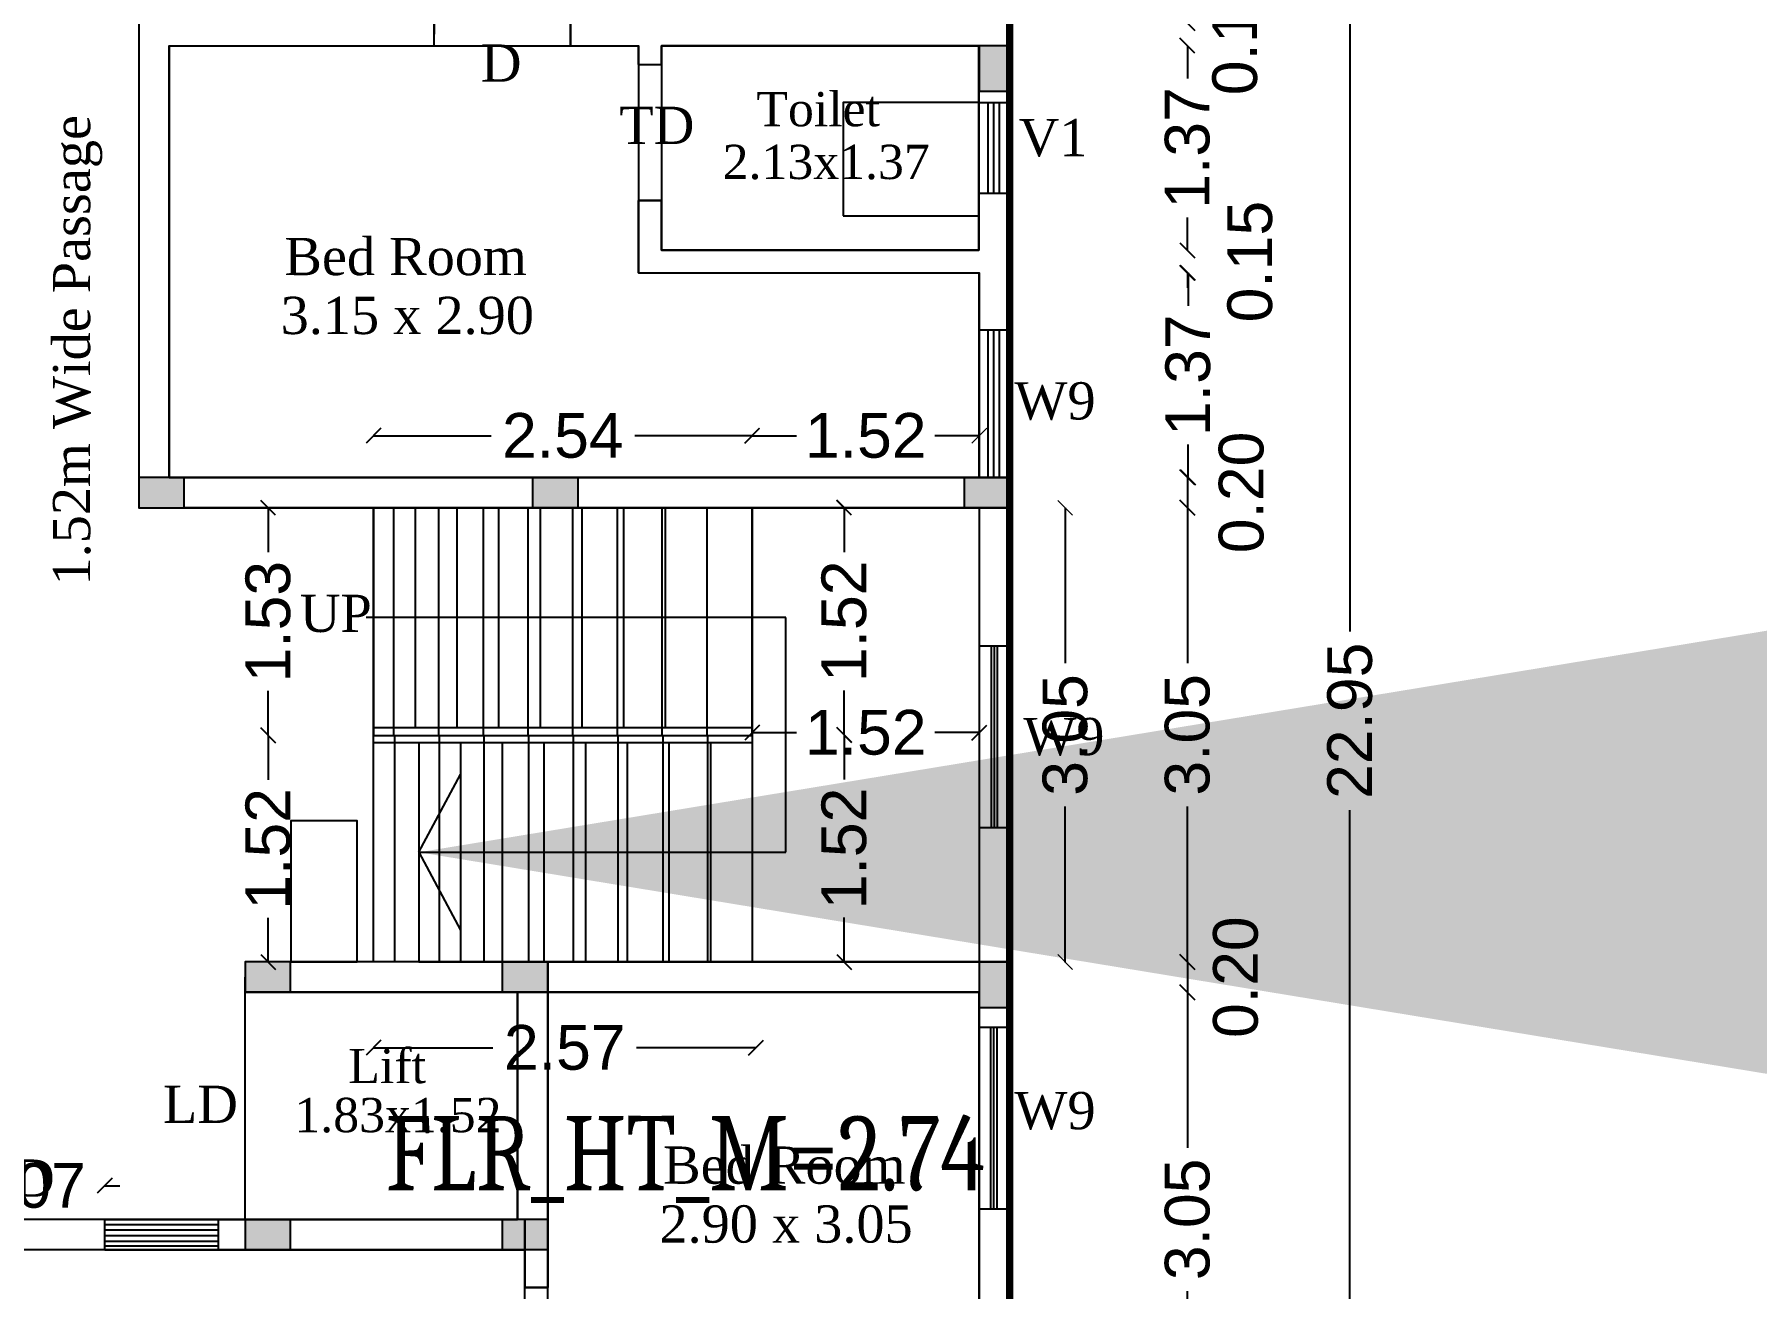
# Model space of a CAD drawing. Header units: metres. Extents: x -5144 to -5005, y 5368 to 5469.
# Drawn here: x -5088.65 to -5077.09, y 5404.16 to 5412.57 of the extents above; entities that cross this region are included whole.
import ezdxf

# ---------------------------------------------------------------- set-up
doc = ezdxf.new("R2010")
doc.units = ezdxf.units.M
doc.header["$MEASUREMENT"] = 0
doc.linetypes.add('DASHED2', pattern=[0.375, 0.25, -0.125])
doc.linetypes.add('PHANTOM2', pattern=[1.25, 0.625, -0.125, 0.125, -0.125, 0.125, -0.125])
for name, color, linetype in [('BLK_1_FLR_0_DRINKING_WATER', 7, 'Continuous'), ('BLK_1_FLR_1_BLT_UP_AREA', 3, 'Continuous'), ('BLK_1_FLR_1_CARPET_AREA', 3, 'Continuous'), ('BLK_1_FLR_1_EXIT_WIDTH_DOOR', 2, 'Continuous'), ('BLK_1_FLR_1_LIFT_1', 30, 'Continuous'), ('BLK_1_FLR_1_STAIR_1', 1, 'Continuous'), ('BLK_1_FLR_1_STAIR_1_FLIGHT_1', 7, 'Continuous'), ('BLK_1_FLR_1_STAIR_1_FLIGHT_2', 7, 'Continuous'), ('BLK_1_FLR_1_UNITFA_2', 234, 'Continuous'), ('BLK_1_FLR_1_UNITFA_3', 234, 'Continuous'), ('BLK_1_FLR_1_WC_BATH', 3, 'Continuous'), ('TOILET_VENTILATION', 3, 'Continuous')]:
    doc.layers.add(name, color=color, linetype=linetype)
doc.layers.add('BLK_1_FLR_1_REGULAR_ROOM', color=1, linetype='Continuous', plot=False)
doc.layers.add('BLK_1_FLR_1_STAIR_1_LANDING_1', color=7, linetype='Continuous', lineweight=0)
doc.styles.add('simplex-0.8', font='Cambria.ttf', dxfattribs={"width": 0.8})
doc.styles.get("Standard").update_dxf_attribs({"font": 'arial.ttf'})
doc.styles.add('style5', font='times.ttf')
doc.dimstyles.new('LIV_DIM  DET 01', dxfattribs={"dimscale": 24, "dimtxt": 0.166667, "dimasz": 0.0625, "dimexe": 0.03125, "dimexo": 0.03125, "dimgap": 0.03125, "dimtad": 1, "dimdec": 1, "dimdsep": 46, "dimlunit": 4, "dimtxsty": 'simplex-0.8', "dimblk": 'ARCHTICK', "dimcen": 0.5, "dimdle": 0.0625, "dimclrd": 256, "dimclre": 256, "dimclrt": 41, "dimazin": 0, "dimtfac": 1, "dimtdec": 1, "dimtix": 1, "dimtmove": 2, "dimatfit": 3, "dimfxl": 0, "dimfrac": 1, "dimlwd": -1, "dimlwe": -1, "dimarcsym": 0})
doc.dimstyles.get("Standard").update_dxf_attribs({"dimtxt": 0.3, "dimasz": 0.1, "dimexe": 0.18, "dimexo": 0.0625, "dimgap": 0.09, "dimtad": 0, "dimzin": 0, "dimdsep": 46, "dimtxsty": 'Standard', "dimblk": 'OBLIQUE', "dimcen": 0.09, "dimse1": 1, "dimse2": 1, "dimclrt": 256, "dimadec": 0, "dimazin": 0, "dimtfac": 1, "dimtix": 1, "dimtofl": 0, "dimtmove": 1, "dimatfit": 3, "dimfxl": 0, "dimtolj": 1, "dimtzin": 0, "dimarcsym": 0})

# ---------------------------------------------------------------- blocks, each defined once
blk = doc.blocks.new('_OBLIQUE')
at = {"color": 0, "linetype": 'ByBlock'}
blk.add_line((-0.5, -0.5), (0.5, 0.5), dxfattribs=at)
blk = doc.blocks.new('*D13')
at = {"layer": 'BLK_1_FLR_1_STAIR_1_FLIGHT_1', "color": 0, "lineweight": -2}
for p, q in [((-5086.371, 5409.878), (-5085.582, 5409.878)), ((-5083.831, 5409.878), (-5084.619, 5409.878))]:
    blk.add_line(p, q, dxfattribs=at)
at = {"layer": 'Defpoints', "color": 0}
for p in [(-5083.831, 5409.878), (-5086.371, 5408.984), (-5083.831, 5408.984)]:
    blk.add_point(p, dxfattribs=at)
at = {"layer": 'BLK_1_FLR_1_STAIR_1_FLIGHT_1', "color": 0, "lineweight": -2, "xscale": 0.1, "yscale": 0.1, "zscale": 0.1, "rotation": 180}
blk.add_blockref('_OBLIQUE', (-5086.371, 5409.878), dxfattribs=at)
at = {"layer": 'BLK_1_FLR_1_STAIR_1_FLIGHT_1', "color": 0, "lineweight": -2, "xscale": 0.1, "yscale": 0.1, "zscale": 0.1}
blk.add_blockref('_OBLIQUE', (-5083.831, 5409.878), dxfattribs=at)
at = {"layer": 'BLK_1_FLR_1_STAIR_1_FLIGHT_1', "color": 1, "insert": (-5085.101, 5409.878), "char_height": 0.3, "attachment_point": 5}
blk.add_mtext('\\A1;2.54', dxfattribs=at)
blk = doc.blocks.new('*D14')
at = {"layer": 'BLK_1_FLR_1_STAIR_1_FLIGHT_2', "color": 0, "lineweight": -2}
for p, q in [((-5086.371, 5405.772), (-5085.57, 5405.772)), ((-5083.805, 5405.772), (-5084.606, 5405.772))]:
    blk.add_line(p, q, dxfattribs=at)
at = {"layer": 'Defpoints', "color": 0}
for p in [(-5086.371, 5406.346), (-5083.805, 5406.346), (-5083.805, 5405.772)]:
    blk.add_point(p, dxfattribs=at)
at = {"layer": 'BLK_1_FLR_1_STAIR_1_FLIGHT_2', "color": 0, "lineweight": -2, "xscale": 0.1, "yscale": 0.1, "zscale": 0.1, "rotation": 180}
blk.add_blockref('_OBLIQUE', (-5086.371, 5405.772), dxfattribs=at)
at = {"layer": 'BLK_1_FLR_1_STAIR_1_FLIGHT_2', "color": 0, "lineweight": -2, "xscale": 0.1, "yscale": 0.1, "zscale": 0.1}
blk.add_blockref('_OBLIQUE', (-5083.805, 5405.772), dxfattribs=at)
at = {"layer": 'BLK_1_FLR_1_STAIR_1_FLIGHT_2', "color": 1, "insert": (-5085.088, 5405.772), "char_height": 0.3, "attachment_point": 5}
blk.add_mtext('\\A1;2.57', dxfattribs=at)
blk = doc.blocks.new('*D17')
at = {"layer": 'BLK_1_FLR_1_STAIR_1_FLIGHT_1', "color": 0, "lineweight": -2}
for p, q in [((-5087.078, 5409.394), (-5087.078, 5409.096)), ((-5087.078, 5407.867), (-5087.078, 5408.165))]:
    blk.add_line(p, q, dxfattribs=at)
at = {"layer": 'Defpoints', "color": 0}
for p in [(-5087.078, 5409.394), (-5084.974, 5409.394), (-5084.948, 5407.867)]:
    blk.add_point(p, dxfattribs=at)
at = {"layer": 'BLK_1_FLR_1_STAIR_1_FLIGHT_1', "color": 0, "lineweight": -2, "xscale": 0.1, "yscale": 0.1, "zscale": 0.1}
for p, rotation in [((-5087.078, 5409.394), 90), ((-5087.078, 5407.867), 270)]:
    blk.add_blockref('_OBLIQUE', p, dxfattribs=dict(at, rotation=rotation))
at = {"layer": 'BLK_1_FLR_1_STAIR_1_FLIGHT_1', "color": 2, "insert": (-5087.078, 5408.63), "char_height": 0.3, "attachment_point": 5, "rotation": 90}
blk.add_mtext('\\A1;1.53', dxfattribs=at)
blk = doc.blocks.new('*D18')
at = {"layer": 'BLK_1_FLR_1_STAIR_1_FLIGHT_2', "color": 0, "lineweight": -2}
for p, q in [((-5087.078, 5407.867), (-5087.078, 5407.57)), ((-5087.078, 5406.346), (-5087.078, 5406.642))]:
    blk.add_line(p, q, dxfattribs=at)
at = {"layer": 'Defpoints', "color": 0}
for p in [(-5084.948, 5407.867), (-5087.078, 5406.346), (-5084.948, 5406.346)]:
    blk.add_point(p, dxfattribs=at)
at = {"layer": 'BLK_1_FLR_1_STAIR_1_FLIGHT_2', "color": 0, "lineweight": -2, "xscale": 0.1, "yscale": 0.1, "zscale": 0.1}
for p, rotation in [((-5087.078, 5407.867), 90), ((-5087.078, 5406.346), 270)]:
    blk.add_blockref('_OBLIQUE', p, dxfattribs=dict(at, rotation=rotation))
at = {"layer": 'BLK_1_FLR_1_STAIR_1_FLIGHT_2', "color": 2, "insert": (-5087.078, 5407.106), "char_height": 0.3, "attachment_point": 5, "rotation": 90}
blk.add_mtext('\\A1;1.52', dxfattribs=at)
blk = doc.blocks.new('*D20')
at = {"layer": 'BLK_1_FLR_1_STAIR_1_LANDING_1', "color": 0, "lineweight": -2}
for p, q in [((-5081.731, 5409.394), (-5081.731, 5408.351)), ((-5081.731, 5406.346), (-5081.731, 5407.389))]:
    blk.add_line(p, q, dxfattribs=at)
at = {"layer": 'Defpoints', "color": 0}
for p in [(-5083.189, 5409.394), (-5083.19, 5406.346), (-5081.731, 5406.346)]:
    blk.add_point(p, dxfattribs=at)
at = {"layer": 'BLK_1_FLR_1_STAIR_1_LANDING_1', "color": 0, "lineweight": -2, "xscale": 0.1, "yscale": 0.1, "zscale": 0.1}
for p, rotation in [((-5081.731, 5409.394), 90), ((-5081.731, 5406.346), 270)]:
    blk.add_blockref('_OBLIQUE', p, dxfattribs=dict(at, rotation=rotation))
at = {"layer": 'BLK_1_FLR_1_STAIR_1_LANDING_1', "color": 1, "insert": (-5081.731, 5407.87), "char_height": 0.3, "attachment_point": 5, "rotation": 90}
blk.add_mtext('\\A1;3.05', dxfattribs=at)
blk = doc.blocks.new('*D22')
at = {"layer": 'BLK_1_FLR_1_STAIR_1_LANDING_1', "color": 0, "lineweight": -2}
for p, q in [((-5083.831, 5409.878), (-5083.533, 5409.878)), ((-5082.307, 5409.878), (-5082.605, 5409.878))]:
    blk.add_line(p, q, dxfattribs=at)
at = {"layer": 'Defpoints', "color": 0}
for p in [(-5082.307, 5409.878), (-5083.831, 5408.779), (-5082.307, 5408.779)]:
    blk.add_point(p, dxfattribs=at)
at = {"layer": 'BLK_1_FLR_1_STAIR_1_LANDING_1', "color": 0, "lineweight": -2, "xscale": 0.1, "yscale": 0.1, "zscale": 0.1, "rotation": 180}
blk.add_blockref('_OBLIQUE', (-5083.831, 5409.878), dxfattribs=at)
at = {"layer": 'BLK_1_FLR_1_STAIR_1_LANDING_1', "color": 0, "lineweight": -2, "xscale": 0.1, "yscale": 0.1, "zscale": 0.1}
blk.add_blockref('_OBLIQUE', (-5082.307, 5409.878), dxfattribs=at)
at = {"layer": 'BLK_1_FLR_1_STAIR_1_LANDING_1', "color": 2, "insert": (-5083.069, 5409.878), "char_height": 0.3, "attachment_point": 5}
blk.add_mtext('\\A1;1.52', dxfattribs=at)
blk = doc.blocks.new('*D66')
at = {"color": 0, "lineweight": -2}
for p, q in [((-5083.214, 5409.395), (-5083.214, 5409.097)), ((-5083.214, 5407.871), (-5083.214, 5408.169))]:
    blk.add_line(p, q, dxfattribs=at)
at = {"layer": 'Defpoints', "color": 0}
for p in [(-5083.831, 5409.395), (-5083.831, 5407.871), (-5083.214, 5407.871)]:
    blk.add_point(p, dxfattribs=at)
at = {"color": 0, "lineweight": -2, "xscale": 0.1, "yscale": 0.1, "zscale": 0.1}
for p, rotation in [((-5083.214, 5409.395), 90), ((-5083.214, 5407.871), 270)]:
    blk.add_blockref('_OBLIQUE', p, dxfattribs=dict(at, rotation=rotation))
at = {"insert": (-5083.214, 5408.633), "char_height": 0.3, "attachment_point": 5, "rotation": 90}
blk.add_mtext('\\A1;1.52', dxfattribs=at)
blk = doc.blocks.new('*D67')
at = {"color": 0, "lineweight": -2}
for p, q in [((-5083.214, 5407.871), (-5083.214, 5407.573)), ((-5083.214, 5406.347), (-5083.214, 5406.645))]:
    blk.add_line(p, q, dxfattribs=at)
at = {"layer": 'Defpoints', "color": 0}
for p in [(-5083.831, 5407.871), (-5083.831, 5406.347), (-5083.214, 5406.347)]:
    blk.add_point(p, dxfattribs=at)
at = {"color": 0, "lineweight": -2, "xscale": 0.1, "yscale": 0.1, "zscale": 0.1}
for p, rotation in [((-5083.214, 5407.871), 90), ((-5083.214, 5406.347), 270)]:
    blk.add_blockref('_OBLIQUE', p, dxfattribs=dict(at, rotation=rotation))
at = {"insert": (-5083.214, 5407.109), "char_height": 0.3, "attachment_point": 5, "rotation": 90}
blk.add_mtext('\\A1;1.52', dxfattribs=at)
blk = doc.blocks.new('*D133')
at = {"color": 0, "lineweight": -2}
for p, q in [((-5083.831, 5407.886), (-5083.533, 5407.886)), ((-5082.307, 5407.886), (-5082.605, 5407.886))]:
    blk.add_line(p, q, dxfattribs=at)
at = {"layer": 'Defpoints', "color": 0}
for p in [(-5082.307, 5408.11), (-5082.307, 5407.886), (-5083.831, 5407.646)]:
    blk.add_point(p, dxfattribs=at)
at = {"color": 0, "lineweight": -2, "xscale": 0.1, "yscale": 0.1, "zscale": 0.1, "rotation": 180}
blk.add_blockref('_OBLIQUE', (-5083.831, 5407.886), dxfattribs=at)
at = {"color": 0, "lineweight": -2, "xscale": 0.1, "yscale": 0.1, "zscale": 0.1}
blk.add_blockref('_OBLIQUE', (-5082.307, 5407.886), dxfattribs=at)
at = {"insert": (-5083.069, 5407.886), "char_height": 0.3, "attachment_point": 5}
blk.add_mtext('\\A1;1.52', dxfattribs=at)
blk = doc.blocks.new('*D123')
at = {"color": 0, "lineweight": -2}
for p, q in [((-5080.911, 5412.646), (-5080.911, 5412.746)), ((-5080.911, 5412.494), (-5080.911, 5412.394))]:
    blk.add_line(p, q, dxfattribs=at)
at = {"layer": 'Defpoints', "color": 0}
for p in [(-5082.307, 5412.646), (-5082.483, 5412.494), (-5080.911, 5412.494)]:
    blk.add_point(p, dxfattribs=at)
at = {"color": 0, "lineweight": -2, "xscale": 0.1, "yscale": 0.1, "zscale": 0.1}
for p, rotation in [((-5080.911, 5412.646), 270), ((-5080.911, 5412.494), 90)]:
    blk.add_blockref('_OBLIQUE', p, dxfattribs=dict(at, rotation=rotation))
at = {"insert": (-5080.592, 5412.57), "char_height": 0.3, "attachment_point": 5, "rotation": 90}
blk.add_mtext('\\A1;0.15', dxfattribs=at)
blk = doc.blocks.new('*D124')
at = {"color": 0, "lineweight": -2}
for p, q in [((-5080.911, 5412.494), (-5080.911, 5412.274)), ((-5080.911, 5411.122), (-5080.911, 5411.342))]:
    blk.add_line(p, q, dxfattribs=at)
at = {"layer": 'Defpoints', "color": 0}
for p in [(-5082.483, 5412.494), (-5082.369, 5411.122), (-5080.911, 5411.122)]:
    blk.add_point(p, dxfattribs=at)
at = {"color": 0, "lineweight": -2, "xscale": 0.1, "yscale": 0.1, "zscale": 0.1}
for p, rotation in [((-5080.911, 5412.494), 90), ((-5080.911, 5411.122), 270)]:
    blk.add_blockref('_OBLIQUE', p, dxfattribs=dict(at, rotation=rotation))
at = {"insert": (-5080.911, 5411.808), "char_height": 0.3, "attachment_point": 5, "rotation": 90}
blk.add_mtext('\\A1;1.37', dxfattribs=at)
blk = doc.blocks.new('*D125')
at = {"color": 0, "lineweight": -2}
for p, q in [((-5080.911, 5411.122), (-5080.911, 5411.222)), ((-5080.911, 5410.97), (-5080.911, 5410.87))]:
    blk.add_line(p, q, dxfattribs=at)
at = {"layer": 'Defpoints', "color": 0}
for p in [(-5082.369, 5411.122), (-5082.381, 5410.97), (-5080.911, 5410.97)]:
    blk.add_point(p, dxfattribs=at)
at = {"color": 0, "lineweight": -2, "xscale": 0.1, "yscale": 0.1, "zscale": 0.1}
for p, rotation in [((-5080.911, 5411.122), 270), ((-5080.911, 5410.97), 90)]:
    blk.add_blockref('_OBLIQUE', p, dxfattribs=dict(at, rotation=rotation))
at = {"insert": (-5080.491, 5411.046), "char_height": 0.3, "attachment_point": 5, "rotation": 90}
blk.add_mtext('\\A1;0.15', dxfattribs=at)
blk = doc.blocks.new('*D126')
at = {"color": 0, "lineweight": -2}
for p, q in [((-5080.907, 5410.97), (-5080.907, 5410.75)), ((-5080.907, 5409.598), (-5080.907, 5409.818))]:
    blk.add_line(p, q, dxfattribs=at)
at = {"layer": 'Defpoints', "color": 0}
for p in [(-5082.381, 5410.97), (-5082.519, 5409.598), (-5080.907, 5409.598)]:
    blk.add_point(p, dxfattribs=at)
at = {"color": 0, "lineweight": -2, "xscale": 0.1, "yscale": 0.1, "zscale": 0.1}
for p, rotation in [((-5080.907, 5410.97), 90), ((-5080.907, 5409.598), 270)]:
    blk.add_blockref('_OBLIQUE', p, dxfattribs=dict(at, rotation=rotation))
at = {"insert": (-5080.907, 5410.284), "char_height": 0.3, "attachment_point": 5, "rotation": 90}
blk.add_mtext('\\A1;1.37', dxfattribs=at)
blk = doc.blocks.new('*D127')
at = {"color": 0, "lineweight": -2}
blk.add_line((-5080.911, 5409.598), (-5080.911, 5409.395), dxfattribs=at)
at = {"layer": 'Defpoints', "color": 0}
for p in [(-5082.519, 5409.598), (-5082.543, 5409.395), (-5080.911, 5409.395)]:
    blk.add_point(p, dxfattribs=at)
at = {"color": 0, "lineweight": -2, "xscale": 0.1, "yscale": 0.1, "zscale": 0.1}
for p, rotation in [((-5080.911, 5409.598), 90), ((-5080.911, 5409.395), 270)]:
    blk.add_blockref('_OBLIQUE', p, dxfattribs=dict(at, rotation=rotation))
at = {"insert": (-5080.549, 5409.497), "char_height": 0.3, "attachment_point": 5, "rotation": 90}
blk.add_mtext('\\A1;0.20', dxfattribs=at)
blk = doc.blocks.new('*D128')
at = {"color": 0, "lineweight": -2}
for p, q in [((-5080.911, 5409.395), (-5080.911, 5408.352)), ((-5080.911, 5406.347), (-5080.911, 5407.39))]:
    blk.add_line(p, q, dxfattribs=at)
at = {"layer": 'Defpoints', "color": 0}
for p in [(-5082.543, 5409.395), (-5082.71, 5406.347), (-5080.911, 5406.347)]:
    blk.add_point(p, dxfattribs=at)
at = {"color": 0, "lineweight": -2, "xscale": 0.1, "yscale": 0.1, "zscale": 0.1}
for p, rotation in [((-5080.911, 5409.395), 90), ((-5080.911, 5406.347), 270)]:
    blk.add_blockref('_OBLIQUE', p, dxfattribs=dict(at, rotation=rotation))
at = {"insert": (-5080.911, 5407.871), "char_height": 0.3, "attachment_point": 5, "rotation": 90}
blk.add_mtext('\\A1;3.05', dxfattribs=at)
blk = doc.blocks.new('*D129')
at = {"color": 0, "lineweight": -2}
blk.add_line((-5080.911, 5406.347), (-5080.911, 5406.144), dxfattribs=at)
at = {"layer": 'Defpoints', "color": 0}
for p in [(-5082.71, 5406.347), (-5082.756, 5406.144), (-5080.911, 5406.144)]:
    blk.add_point(p, dxfattribs=at)
at = {"color": 0, "lineweight": -2, "xscale": 0.1, "yscale": 0.1, "zscale": 0.1}
for p, rotation in [((-5080.911, 5406.347), 90), ((-5080.911, 5406.144), 270)]:
    blk.add_blockref('_OBLIQUE', p, dxfattribs=dict(at, rotation=rotation))
at = {"insert": (-5080.587, 5406.245), "char_height": 0.3, "attachment_point": 5, "rotation": 90}
blk.add_mtext('\\A1;0.20', dxfattribs=at)
blk = doc.blocks.new('*D130')
at = {"color": 0, "lineweight": -2}
for p, q in [((-5080.911, 5406.144), (-5080.911, 5405.1)), ((-5080.911, 5403.096), (-5080.911, 5404.139))]:
    blk.add_line(p, q, dxfattribs=at)
at = {"layer": 'Defpoints', "color": 0}
for p in [(-5082.756, 5406.144), (-5082.504, 5403.096), (-5080.911, 5403.096)]:
    blk.add_point(p, dxfattribs=at)
at = {"color": 0, "lineweight": -2, "xscale": 0.1, "yscale": 0.1, "zscale": 0.1}
for p, rotation in [((-5080.911, 5406.144), 90), ((-5080.911, 5403.096), 270)]:
    blk.add_blockref('_OBLIQUE', p, dxfattribs=dict(at, rotation=rotation))
at = {"insert": (-5080.911, 5404.62), "char_height": 0.3, "attachment_point": 5, "rotation": 90}
blk.add_mtext('\\A1;3.05', dxfattribs=at)
blk = doc.blocks.new('*D69')
at = {"color": 0, "lineweight": -2}
for p, q in [((-5079.821, 5419.438), (-5079.821, 5408.565)), ((-5079.821, 5396.493), (-5079.821, 5407.365))]:
    blk.add_line(p, q, dxfattribs=at)
at = {"layer": 'Defpoints', "color": 0}
for p in [(-5082.105, 5419.438), (-5079.821, 5419.438), (-5082.104, 5396.493)]:
    blk.add_point(p, dxfattribs=at)
at = {"color": 0, "lineweight": -2, "xscale": 0.1, "yscale": 0.1, "zscale": 0.1}
for p, rotation in [((-5079.821, 5419.438), 90), ((-5079.821, 5396.493), 270)]:
    blk.add_blockref('_OBLIQUE', p, dxfattribs=dict(at, rotation=rotation))
at = {"insert": (-5079.821, 5407.965), "char_height": 0.3, "attachment_point": 5, "rotation": 90}
blk.add_mtext('\\A1;22.95', dxfattribs=at)
blk = doc.blocks.new('_ArchTick')
at = {"color": 0, "const_width": 0.15}
blk.add_lwpolyline([(-0.5, -0.5), (0.5, 0.5)], dxfattribs=at)
blk = doc.blocks.new('*D183')
at = {"color": 0, "lineweight": -2}
for p, q in [((-5083.214, 5409.394), (-5083.214, 5409.096)), ((-5083.214, 5407.87), (-5083.214, 5408.168))]:
    blk.add_line(p, q, dxfattribs=at)
at = {"layer": 'Defpoints', "color": 0}
for p in [(-5083.831, 5409.394), (-5083.831, 5407.87), (-5083.214, 5407.87)]:
    blk.add_point(p, dxfattribs=at)
at = {"color": 0, "lineweight": -2, "xscale": 0.1, "yscale": 0.1, "zscale": 0.1}
for p, rotation in [((-5083.214, 5409.394), 90), ((-5083.214, 5407.87), 270)]:
    blk.add_blockref('_OBLIQUE', p, dxfattribs=dict(at, rotation=rotation))
at = {"insert": (-5083.214, 5408.632), "char_height": 0.3, "attachment_point": 5, "rotation": 90}
blk.add_mtext('\\A1;1.52', dxfattribs=at)
blk = doc.blocks.new('*D184')
at = {"color": 0, "lineweight": -2}
for p, q in [((-5083.214, 5407.87), (-5083.214, 5407.572)), ((-5083.214, 5406.346), (-5083.214, 5406.644))]:
    blk.add_line(p, q, dxfattribs=at)
at = {"layer": 'Defpoints', "color": 0}
for p in [(-5083.831, 5407.87), (-5083.831, 5406.346), (-5083.214, 5406.346)]:
    blk.add_point(p, dxfattribs=at)
at = {"color": 0, "lineweight": -2, "xscale": 0.1, "yscale": 0.1, "zscale": 0.1}
for p, rotation in [((-5083.214, 5407.87), 90), ((-5083.214, 5406.346), 270)]:
    blk.add_blockref('_OBLIQUE', p, dxfattribs=dict(at, rotation=rotation))
at = {"insert": (-5083.214, 5407.108), "char_height": 0.3, "attachment_point": 5, "rotation": 90}
blk.add_mtext('\\A1;1.52', dxfattribs=at)
blk = doc.blocks.new('*D197')
at = {"layer": 'BLK_1_FLR_1_EXIT_WIDTH_DOOR', "color": 0, "linetype": 'PHANTOM2', "lineweight": -2}
for p, q in [((-5089.241, 5404.846), (-5089.341, 5404.846)), ((-5088.174, 5404.846), (-5088.074, 5404.846))]:
    blk.add_line(p, q, dxfattribs=at)
at = {"layer": 'Defpoints', "color": 0}
for p in [(-5088.174, 5404.846), (-5089.241, 5404.415), (-5088.174, 5404.415)]:
    blk.add_point(p, dxfattribs=at)
at = {"layer": 'BLK_1_FLR_1_EXIT_WIDTH_DOOR', "color": 0, "lineweight": -2, "xscale": 0.1, "yscale": 0.1, "zscale": 0.1}
blk.add_blockref('_OBLIQUE', (-5089.241, 5404.846), dxfattribs=at)
at = {"layer": 'BLK_1_FLR_1_EXIT_WIDTH_DOOR', "color": 0, "lineweight": -2, "xscale": 0.1, "yscale": 0.1, "zscale": 0.1, "rotation": 180}
blk.add_blockref('_OBLIQUE', (-5088.174, 5404.846), dxfattribs=at)
at = {"layer": 'BLK_1_FLR_1_EXIT_WIDTH_DOOR', "insert": (-5088.708, 5404.846), "char_height": 0.3, "attachment_point": 5}
blk.add_mtext('\\A1;1.07', dxfattribs=at)

msp = doc.modelspace()

# ---------------------------------------------------------------- hatches: boundary and pattern name
at = {"linetype": 'Continuous'}
h = msp.add_hatch(color=256, dxfattribs=at)
h.dxf.hatch_style = 1
h.paths.add_polyline_path([(-5082.206, 5412.494), (-5082.307, 5412.494), (-5082.307, 5412.189), (-5082.187, 5412.189)])
h.paths.add_polyline_path([(-5082.104, 5412.494), (-5082.206, 5412.494), (-5082.187, 5412.189), (-5082.104, 5412.189)])
h = msp.add_hatch(color=256, dxfattribs=at)
h.dxf.hatch_style = 1
h.paths.add_polyline_path([(-5087.641, 5409.496), (-5087.641, 5409.597), (-5087.946, 5409.597), (-5087.946, 5409.477)])
h.paths.add_polyline_path([(-5087.641, 5409.394), (-5087.641, 5409.496), (-5087.946, 5409.477), (-5087.946, 5409.394)])
h = msp.add_hatch(color=256, dxfattribs=at)
h.dxf.hatch_style = 1
h.paths.add_polyline_path([(-5084.999, 5409.496), (-5084.999, 5409.597), (-5085.304, 5409.597), (-5085.304, 5409.477)])
h.paths.add_polyline_path([(-5084.999, 5409.394), (-5084.999, 5409.496), (-5085.304, 5409.477), (-5085.304, 5409.394)])
h = msp.add_hatch(color=256, dxfattribs=at)
h.dxf.hatch_style = 1
h.paths.add_polyline_path([(-5082.104, 5409.496), (-5082.104, 5409.597), (-5082.408, 5409.597), (-5082.408, 5409.477)])
h.paths.add_polyline_path([(-5082.104, 5409.394), (-5082.104, 5409.496), (-5082.408, 5409.477), (-5082.408, 5409.394)])
h = msp.add_hatch(color=256, dxfattribs=at)
h.dxf.hatch_style = 1
h.paths.add_polyline_path([(-5086.929, 5406.246), (-5086.929, 5406.347), (-5087.233, 5406.347), (-5087.233, 5406.227)])
h.paths.add_polyline_path([(-5086.929, 5406.144), (-5086.929, 5406.246), (-5087.233, 5406.227), (-5087.233, 5406.144)])
h = msp.add_hatch(color=256, dxfattribs=at)
h.dxf.hatch_style = 1
h.paths.add_polyline_path([(-5085.202, 5406.246), (-5085.202, 5406.347), (-5085.507, 5406.347), (-5085.507, 5406.227)])
h.paths.add_polyline_path([(-5085.202, 5406.144), (-5085.202, 5406.246), (-5085.507, 5406.227), (-5085.507, 5406.144)])
h = msp.add_hatch(color=256, dxfattribs=at)
h.dxf.hatch_style = 1
h.paths.add_polyline_path([(-5082.206, 5406.347), (-5082.307, 5406.347), (-5082.307, 5406.042), (-5082.187, 5406.042)])
h.paths.add_polyline_path([(-5082.104, 5406.347), (-5082.206, 5406.347), (-5082.187, 5406.042), (-5082.104, 5406.042)])
h = msp.add_hatch(color=256, dxfattribs=at)
h.dxf.hatch_style = 1
h.paths.add_polyline_path([(-5086.929, 5404.519), (-5086.929, 5404.62), (-5087.233, 5404.62), (-5087.233, 5404.5)])
h.paths.add_polyline_path([(-5086.929, 5404.417), (-5086.929, 5404.519), (-5087.233, 5404.5), (-5087.233, 5404.417)])
h = msp.add_hatch(color=256, dxfattribs=at)
h.dxf.hatch_style = 1
h.paths.add_polyline_path([(-5085.202, 5404.519), (-5085.202, 5404.62), (-5085.507, 5404.62), (-5085.507, 5404.5)])
h.paths.add_polyline_path([(-5085.202, 5404.417), (-5085.202, 5404.519), (-5085.507, 5404.5), (-5085.507, 5404.417)])

# ---------------------------------------------------------------- linework, layer by layer
for p, q in [((-5087.946, 5414.362), (-5087.946, 5409.395)), ((-5085.964, 5412.494), (-5085.963, 5412.646)), ((-5085.05, 5412.494), (-5085.049, 5412.646)), ((-5087.742, 5412.494), (-5085.964, 5412.494)), ((-5087.742, 5412.494), (-5087.742, 5409.598)), ((-5085.05, 5412.494), (-5084.898, 5412.494)), ((-5084.898, 5412.494), (-5084.593, 5412.494)), ((-5084.593, 5412.369), (-5084.593, 5412.494)), ((-5084.44, 5412.369), (-5084.44, 5412.494)), ((-5084.44, 5412.494), (-5082.311, 5412.494)), ((-5082.311, 5412.113), (-5082.311, 5412.494)), ((-5084.593, 5412.369), (-5084.44, 5412.369)), ((-5082.311, 5412.113), (-5082.104, 5412.113)), ((-5084.593, 5410.97), (-5084.593, 5411.455)), ((-5084.593, 5411.455), (-5084.44, 5411.455)), ((-5084.44, 5411.122), (-5084.44, 5411.455)), ((-5082.311, 5411.122), (-5082.311, 5411.503)), ((-5082.106, 5411.503), (-5082.311, 5411.503)), ((-5084.44, 5411.122), (-5082.311, 5411.122)), ((-5084.593, 5410.97), (-5082.307, 5410.97)), ((-5082.307, 5409.598), (-5082.307, 5410.97)), ((-5082.307, 5410.588), (-5082.104, 5410.588)), ((-5082.104, 5409.395), (-5082.104, 5410.053)), ((-5087.742, 5409.598), (-5082.307, 5409.598)), ((-5082.307, 5409.597), (-5082.104, 5409.597)), ((-5082.104, 5409.395), (-5087.641, 5409.395)), ((-5086.371, 5409.395), (-5086.371, 5407.921)), ((-5086.091, 5409.395), (-5086.091, 5407.922)), ((-5085.812, 5409.395), (-5085.812, 5407.922)), ((-5085.533, 5409.395), (-5085.533, 5407.922)), ((-5085.253, 5409.395), (-5085.253, 5407.922)), ((-5084.974, 5409.395), (-5084.974, 5407.922)), ((-5084.694, 5409.395), (-5084.694, 5407.922)), ((-5084.415, 5409.395), (-5084.415, 5407.922)), ((-5084.136, 5409.395), (-5084.136, 5407.922)), ((-5083.831, 5409.395), (-5083.831, 5407.82)), ((-5083.831, 5409.394), (-5083.831, 5407.819)), ((-5082.307, 5409.395), (-5082.307, 5406.347)), ((-5082.104, 5409.395), (-5082.104, 5406.347)), ((-5083.606, 5408.658), (-5086.42, 5408.658)), ((-5086.371, 5407.82), (-5086.371, 5407.922)), ((-5086.371, 5407.921), (-5083.831, 5407.921)), ((-5086.371, 5407.82), (-5086.371, 5407.921)), ((-5086.371, 5407.82), (-5083.831, 5407.82)), ((-5082.307, 5406.347), (-5087.233, 5406.347)), ((-5087.233, 5406.347), (-5087.233, 5406.144)), ((-5082.104, 5406.347), (-5086.066, 5406.347)), ((-5086.066, 5406.347), (-5082.307, 5406.347)), ((-5082.307, 5406.346), (-5086.066, 5406.346)), ((-5082.307, 5406.347), (-5082.307, 5404.689)), ((-5082.104, 5406.347), (-5082.104, 5404.69)), ((-5082.307, 5406.144), (-5087.233, 5406.144)), ((-5085.406, 5406.144), (-5085.406, 5404.62)), ((-5085.202, 5406.144), (-5085.202, 5404.163)), ((-5082.307, 5405.909), (-5082.104, 5405.909)), ((-5088.174, 5404.62), (-5085.406, 5404.62)), ((-5088.174, 5404.415), (-5088.174, 5404.62)), ((-5087.412, 5404.415), (-5087.412, 5404.62)), ((-5082.307, 5404.69), (-5082.104, 5404.69)), ((-5082.307, 5404.689), (-5082.307, 5403.096)), ((-5082.104, 5402.943), (-5082.104, 5404.69)), ((-5088.174, 5404.415), (-5085.355, 5404.415)), ((-5085.355, 5404.415), (-5085.355, 5404.163)), ((-5085.355, 5404.163), (-5085.202, 5404.163))]:
    msp.add_line(p, q, dxfattribs=at)
at = {"color": 3}
for p, q in [((-5082.311, 5412.113), (-5082.311, 5411.503)), ((-5082.106, 5411.503), (-5082.106, 5412.113)), ((-5082.104, 5410.588), (-5082.104, 5410.053))]:
    msp.add_line(p, q, dxfattribs=at)
for p, q in [((-5082.251, 5412.113), (-5082.251, 5411.503)), ((-5082.213, 5412.113), (-5082.213, 5411.503)), ((-5082.174, 5412.113), (-5082.174, 5411.503)), ((-5082.25, 5410.587), (-5082.25, 5409.597)), ((-5082.212, 5410.588), (-5082.212, 5410.587)), ((-5082.212, 5410.587), (-5082.212, 5409.597)), ((-5082.174, 5410.588), (-5082.174, 5410.587)), ((-5082.174, 5410.587), (-5082.174, 5409.597)), ((-5082.138, 5410.588), (-5082.138, 5410.587)), ((-5082.307, 5408.469), (-5082.104, 5408.469)), ((-5082.225, 5407.249), (-5082.225, 5408.469)), ((-5082.205, 5407.249), (-5082.205, 5408.469)), ((-5082.185, 5407.249), (-5082.185, 5408.469)), ((-5082.307, 5407.249), (-5082.104, 5407.249)), ((-5082.232, 5405.909), (-5082.232, 5404.69)), ((-5082.212, 5405.909), (-5082.212, 5404.69)), ((-5082.19, 5405.909), (-5082.19, 5404.69)), ((-5088.174, 5404.585), (-5087.412, 5404.585)), ((-5088.174, 5404.549), (-5087.412, 5404.549)), ((-5088.174, 5404.511), (-5087.412, 5404.511)), ((-5088.174, 5404.473), (-5087.412, 5404.473)), ((-5088.174, 5404.443), (-5087.412, 5404.443))]:
    msp.add_line(p, q)
at = {"linetype": 'DASHED2', "ltscale": 6}
for p, q in [((-5086.066, 5407.82), (-5086.066, 5406.347)), ((-5085.787, 5407.82), (-5085.787, 5406.347)), ((-5085.507, 5407.82), (-5085.507, 5406.347)), ((-5085.228, 5407.82), (-5085.228, 5406.347)), ((-5084.948, 5407.82), (-5084.948, 5406.347)), ((-5084.669, 5407.82), (-5084.669, 5406.347)), ((-5084.39, 5407.82), (-5084.39, 5406.347)), ((-5084.11, 5407.82), (-5084.11, 5406.347)), ((-5083.831, 5407.819), (-5083.831, 5406.346))]:
    msp.add_line(p, q, dxfattribs=at)
at = {"color": 5, "const_width": 0.05}
msp.add_lwpolyline([(-5095.667, 5418.419), (-5095.667, 5402.792), (-5095.667, 5402.782), (-5095.266, 5396.493), (-5082.104, 5396.492), (-5082.104, 5419.438)], close=True, dxfattribs=at)
at = {"linetype": 'Continuous'}
for points in [[(-5082.104, 5412.113), (-5082.104, 5412.494), (-5082.104, 5413.282)], [(-5082.104, 5410.588), (-5082.106, 5411.503)]]:
    msp.add_lwpolyline(points, dxfattribs=at)
for points in [[(-5082.307, 5412.189), (-5082.104, 5412.189), (-5082.104, 5412.494), (-5082.307, 5412.494)], [(-5087.946, 5409.597), (-5087.946, 5409.394), (-5087.641, 5409.394), (-5087.641, 5409.597)], [(-5085.304, 5409.597), (-5085.304, 5409.394), (-5084.999, 5409.394), (-5084.999, 5409.597)], [(-5082.408, 5409.597), (-5082.408, 5409.394), (-5082.104, 5409.394), (-5082.104, 5409.597)], [(-5087.233, 5406.347), (-5087.233, 5406.144), (-5086.929, 5406.144), (-5086.929, 5406.347)], [(-5085.507, 5406.347), (-5085.507, 5406.144), (-5085.202, 5406.144), (-5085.202, 5406.347)], [(-5082.307, 5406.042), (-5082.104, 5406.042), (-5082.104, 5406.347), (-5082.307, 5406.347)], [(-5087.234, 5404.62), (-5085.406, 5404.62), (-5085.406, 5406.144), (-5087.234, 5406.144)], [(-5087.233, 5404.62), (-5087.233, 5404.417), (-5086.929, 5404.417), (-5086.929, 5404.62)], [(-5085.507, 5404.62), (-5085.507, 5404.417), (-5085.202, 5404.417), (-5085.202, 5404.62)]]:
    msp.add_lwpolyline(points, close=True, dxfattribs=at)
for points in [[(-5086.066, 5407.083), (-5085.787, 5407.604)], [(-5086.066, 5407.083), (-5085.787, 5406.561)]]:
    msp.add_lwpolyline(points)
at = {"layer": 'BLK_1_FLR_0_DRINKING_WATER', "color": 7, "ltscale": 400}
msp.add_lwpolyline([(-5086.925, 5406.347), (-5086.481, 5406.347), (-5086.481, 5407.295), (-5086.925, 5407.295)], close=True, dxfattribs=at)
at = {"layer": 'BLK_1_FLR_1_BLT_UP_AREA', "color": 3}
msp.add_lwpolyline([(-5082.104, 5419.438), (-5085.05, 5419.217), (-5089.673, 5418.869), (-5092.568, 5418.652), (-5095.667, 5418.419), (-5095.667, 5418.419), (-5095.667, 5402.792), (-5095.667, 5402.792), (-5095.268, 5396.493), (-5082.104, 5396.493)], close=True, dxfattribs=at)
at = {"layer": 'BLK_1_FLR_1_CARPET_AREA', "color": 3}
msp.add_lwpolyline([(-5089.47, 5415.694), (-5087.946, 5415.694), (-5087.946, 5409.394), (-5082.307, 5409.394), (-5082.307, 5406.346), (-5087.233, 5406.347), (-5087.234, 5406.144), (-5085.406, 5406.144), (-5085.406, 5404.62), (-5089.47, 5404.62)], close=True, dxfattribs=at)
for points in [[(-5085.049, 5412.647), (-5085.05, 5412.494), (-5084.593, 5412.494), (-5084.593, 5412.369), (-5084.44, 5412.369), (-5084.44, 5412.494), (-5082.311, 5412.494), (-5082.311, 5411.122), (-5084.44, 5411.122), (-5084.44, 5411.455), (-5084.593, 5411.455), (-5084.593, 5410.97), (-5082.307, 5410.97), (-5082.307, 5409.598), (-5087.742, 5409.598), (-5087.742, 5412.494), (-5085.964, 5412.494), (-5085.964, 5412.646)], [(-5082.307, 5403.096), (-5082.307, 5406.144), (-5085.202, 5406.144), (-5085.202, 5404.163), (-5085.355, 5404.163), (-5085.355, 5404.621), (-5085.355, 5404.415), (-5089.47, 5404.415), (-5089.47, 5399.743)]]:
    msp.add_lwpolyline(points, dxfattribs=at)
at = {"layer": 'BLK_1_FLR_1_LIFT_1', "color": 30}
msp.add_lwpolyline([(-5087.234, 5404.62), (-5085.406, 5404.62), (-5085.406, 5406.144), (-5087.234, 5406.144)], close=True, dxfattribs=at)
at = {"layer": 'BLK_1_FLR_1_REGULAR_ROOM'}
for points in [[(-5087.742, 5409.598), (-5087.742, 5412.494), (-5084.593, 5412.494), (-5084.593, 5410.97), (-5082.311, 5410.97), (-5082.307, 5409.598)], [(-5085.202, 5406.144), (-5082.307, 5406.144), (-5082.307, 5403.096), (-5085.202, 5403.096)], [(-5085.355, 5404.415), (-5089.47, 5404.415), (-5089.47, 5399.743), (-5085.355, 5399.743)]]:
    msp.add_lwpolyline(points, close=True, dxfattribs=at)
at = {"layer": 'BLK_1_FLR_1_STAIR_1'}
msp.add_lwpolyline([(-5086.371, 5409.394), (-5082.307, 5409.394), (-5082.307, 5406.346), (-5086.371, 5406.347)], close=True, dxfattribs=at)
at = {"layer": 'BLK_1_FLR_1_STAIR_1_FLIGHT_1', "color": 7}
for p, q in [((-5086.236, 5409.394), (-5086.236, 5407.867)), ((-5085.936, 5409.394), (-5085.936, 5407.867)), ((-5085.636, 5409.394), (-5085.636, 5407.867)), ((-5085.336, 5409.394), (-5085.336, 5407.867)), ((-5085.036, 5409.394), (-5085.036, 5407.867)), ((-5084.736, 5409.394), (-5084.736, 5407.867)), ((-5084.436, 5409.394), (-5084.436, 5407.867)), ((-5084.136, 5409.394), (-5084.136, 5407.867)), ((-5083.831, 5409.394), (-5083.831, 5407.921))]:
    msp.add_line(p, q, dxfattribs=at)
msp.add_lwpolyline([(-5086.371, 5407.867), (-5083.831, 5407.867), (-5083.831, 5409.394), (-5086.371, 5409.394)], close=True, dxfattribs=at)
at = {"layer": 'BLK_1_FLR_1_STAIR_1_FLIGHT_2', "color": 7}
for p, q in [((-5086.231, 5407.867), (-5086.231, 5406.346)), ((-5085.931, 5407.867), (-5085.931, 5406.346)), ((-5085.631, 5407.867), (-5085.631, 5406.346)), ((-5085.331, 5407.867), (-5085.331, 5406.346)), ((-5085.031, 5407.867), (-5085.031, 5406.346)), ((-5084.731, 5407.867), (-5084.731, 5406.346)), ((-5084.431, 5407.867), (-5084.431, 5406.346)), ((-5084.131, 5407.867), (-5084.131, 5406.346)), ((-5083.831, 5407.867), (-5083.831, 5406.346))]:
    msp.add_line(p, q, dxfattribs=at)
at = {"layer": 'BLK_1_FLR_1_STAIR_1_FLIGHT_2'}
msp.add_lwpolyline([(-5086.371, 5407.867), (-5083.831, 5407.867), (-5083.831, 5406.346), (-5086.371, 5406.347)], close=True, dxfattribs=at)
at = {"layer": 'BLK_1_FLR_1_STAIR_1_LANDING_1'}
msp.add_lwpolyline([(-5083.831, 5406.346), (-5082.307, 5406.346), (-5082.307, 5409.394), (-5083.831, 5409.394)], close=True, dxfattribs=at)
at = {"layer": 'BLK_1_FLR_1_UNITFA_2', "color": 234}
msp.add_lwpolyline([(-5089.57, 5396.493), (-5082.104, 5396.493), (-5082.104, 5406.346), (-5085.202, 5406.346), (-5085.202, 5404.62), (-5089.57, 5404.62)], close=True, dxfattribs=at)
at = {"layer": 'BLK_1_FLR_1_UNITFA_3', "color": 234}
msp.add_lwpolyline([(-5087.946, 5409.394), (-5082.104, 5409.394), (-5082.104, 5419.438), (-5089.573, 5418.869), (-5089.573, 5415.694), (-5087.946, 5415.694)], close=True, dxfattribs=at)
at = {"layer": 'BLK_1_FLR_1_WC_BATH', "ltscale": 0.1}
msp.add_lwpolyline([(-5084.44, 5411.122), (-5082.311, 5411.122), (-5082.311, 5412.494), (-5084.44, 5412.494)], close=True, dxfattribs=at)
at = {"layer": 'TOILET_VENTILATION', "color": 6}
msp.add_lwpolyline([(-5083.221, 5411.353), (-5082.311, 5411.353), (-5082.311, 5412.113), (-5083.221, 5412.113)], close=True, dxfattribs=at)

# ---------------------------------------------------------------- texts
at = {"style": 'style5'}
for s, height, p in [('D', 0.25, (-5085.651, 5412.253)), ('Toilet', 0.23, (-5083.803, 5411.954)), ('TD', 0.25, (-5084.722, 5411.835)), ('V1', 0.25, (-5082.043, 5411.753)), ('2.13x1.37', 0.23, (-5084.029, 5411.6)), ('Bed Room', 0.25, (-5086.969, 5410.955)), ('3.15 x 2.90', 0.25, (-5086.994, 5410.56)), ('W9', 0.25, (-5082.072, 5409.987)), ('Lift', 0.23, (-5086.54, 5405.534)), ('LD', 0.25, (-5087.784, 5405.267)), ('1.83x1.52', 0.23, (-5086.902, 5405.205)), ('W9', 0.25, (-5082.072, 5405.225)), ('Bed Room', 0.25, (-5084.428, 5404.859)), ('ED', 0.25, (-5089.013, 5404.772)), ('2.90 x 3.05', 0.25, (-5084.453, 5404.464))]:
    msp.add_text(s, height=height, dxfattribs=at).set_placement(p)
at = {"insert": (-5088.522, 5410.451), "char_height": 0.25, "width": 9.15747, "attachment_point": 2, "rotation": 90, "style": 'style5'}
msp.add_mtext('1.52m Wide Passage', dxfattribs=at)
at = {"char_height": 0.25, "width": 0.52799, "style": 'style5'}
for s, insert, attachment_point in [('UP', (-5086.624, 5408.811), 2), ('W9', (-5081.74, 5407.729), 8)]:
    msp.add_mtext(s, dxfattribs=dict(at, insert=insert, attachment_point=attachment_point))
at = {"layer": 'BLK_1_FLR_1_STAIR_1', "insert": (-5086.289, 5405.314), "char_height": 0.5, "attachment_point": 1, "style": 'simplex-0.8'}
msp.add_mtext_dynamic_manual_height_columns('FLR_HT_M=2.74', width=12.07224, gutter_width=1, heights=[0], dxfattribs=at)

# ---------------------------------------------------------------- dimensions: what is measured, and where the dimension line sits
for base, p1, p2, picture, middle in [((-5079.8213, 5419.4378), (-5082.1035, 5396.4927), (-5082.1046, 5419.4378), '*D69', (-5079.8213, 5407.9652)), ((-5080.911, 5411.122), (-5082.483, 5412.494), (-5082.369, 5411.122), '*D124', (-5080.911, 5411.808)), ((-5080.907, 5409.598), (-5082.381, 5410.97), (-5082.519, 5409.598), '*D126', (-5080.907, 5410.284)), ((-5083.214, 5407.871), (-5083.831, 5409.395), (-5083.831, 5407.871), '*D66', (-5083.214, 5408.633)), ((-5083.214, 5407.87), (-5083.831, 5409.394), (-5083.831, 5407.87), '*D183', (-5083.214, 5408.632)), ((-5080.911, 5406.347), (-5082.543, 5409.395), (-5082.71, 5406.347), '*D128', (-5080.911, 5407.871)), ((-5083.214, 5406.347), (-5083.831, 5407.871), (-5083.831, 5406.347), '*D67', (-5083.214, 5407.109)), ((-5083.214, 5406.346), (-5083.831, 5407.87), (-5083.831, 5406.346), '*D184', (-5083.214, 5407.108)), ((-5080.911, 5403.096), (-5082.756, 5406.144), (-5082.504, 5403.096), '*D130', (-5080.911, 5404.62))]:
    dim = msp.add_linear_dim(base=base, p1=p1, p2=p2, angle=90, dimstyle='Standard')
    dim.commit()
    dim.dimension.update_dxf_attribs({"geometry": picture, "text_midpoint": middle})
for base, p1, p2, picture, middle in [((-5080.911, 5412.494), (-5082.307, 5412.646), (-5082.483, 5412.494), '*D123', (-5080.592, 5412.57)), ((-5080.911, 5410.97), (-5082.369, 5411.122), (-5082.381, 5410.97), '*D125', (-5080.491, 5411.046)), ((-5080.911, 5409.395), (-5082.519, 5409.598), (-5082.543, 5409.395), '*D127', (-5080.549, 5409.497)), ((-5080.911, 5406.144), (-5082.71, 5406.347), (-5082.756, 5406.144), '*D129', (-5080.587, 5406.245))]:
    dim = msp.add_linear_dim(base=base, p1=p1, p2=p2, angle=90, dimstyle='Standard')
    dim.commit()
    dim.dimension.update_dxf_attribs({"geometry": picture, "text_midpoint": middle, "dimtype": 160})
dim = msp.add_linear_dim(base=(-5082.307, 5407.886), p1=(-5083.831, 5407.646), p2=(-5082.307, 5408.11), dimstyle='Standard')
dim.commit()
dim.dimension.update_dxf_attribs({"geometry": '*D133', "text_midpoint": (-5083.069, 5407.886)})
at = {"layer": 'BLK_1_FLR_1_EXIT_WIDTH_DOOR', "color": 2}
dim = msp.add_aligned_dim(p1=(-5089.241, 5404.415), p2=(-5088.174, 5404.415), distance=0.431, dimstyle='Standard', override={"dimfxl": 0, "dimarcsym": 2}, dxfattribs=at)
dim.commit()
dim.dimension.update_dxf_attribs({"geometry": '*D197', "text_midpoint": (-5088.708, 5404.846)})
at = {"layer": 'BLK_1_FLR_1_STAIR_1_FLIGHT_1', "color": 1}
dim = msp.add_linear_dim(base=(-5083.831, 5409.878), p1=(-5086.371, 5408.984), p2=(-5083.831, 5408.984), dimstyle='Standard', override={"dimclrt": 1}, dxfattribs=at)
dim.commit()
dim.dimension.update_dxf_attribs({"geometry": '*D13', "text_midpoint": (-5085.101, 5409.878)})
at = {"layer": 'BLK_1_FLR_1_STAIR_1_FLIGHT_1', "color": 2}
dim = msp.add_linear_dim(base=(-5087.078, 5409.394), p1=(-5084.948, 5407.867), p2=(-5084.974, 5409.394), angle=90, dimstyle='Standard', override={"dimclrt": 2}, dxfattribs=at)
dim.commit()
dim.dimension.update_dxf_attribs({"geometry": '*D17', "text_midpoint": (-5087.078, 5408.63)})
at = {"layer": 'BLK_1_FLR_1_STAIR_1_FLIGHT_2', "color": 2}
dim = msp.add_linear_dim(base=(-5087.078, 5406.346), p1=(-5084.948, 5407.867), p2=(-5084.948, 5406.346), angle=90, dimstyle='Standard', override={"dimclrt": 2}, dxfattribs=at)
dim.commit()
dim.dimension.update_dxf_attribs({"geometry": '*D18', "text_midpoint": (-5087.078, 5407.106)})
at = {"layer": 'BLK_1_FLR_1_STAIR_1_FLIGHT_2', "color": 1}
dim = msp.add_linear_dim(base=(-5083.805, 5405.772), p1=(-5086.371, 5406.346), p2=(-5083.805, 5406.346), dimstyle='Standard', override={"dimclrt": 1}, dxfattribs=at)
dim.commit()
dim.dimension.update_dxf_attribs({"geometry": '*D14', "text_midpoint": (-5085.088, 5405.772)})
at = {"layer": 'BLK_1_FLR_1_STAIR_1_LANDING_1', "color": 2}
dim = msp.add_linear_dim(base=(-5082.307, 5409.878), p1=(-5083.831, 5408.779), p2=(-5082.307, 5408.779), dimstyle='Standard', override={"dimclrt": 2}, dxfattribs=at)
dim.commit()
dim.dimension.update_dxf_attribs({"geometry": '*D22', "text_midpoint": (-5083.069, 5409.878)})
at = {"layer": 'BLK_1_FLR_1_STAIR_1_LANDING_1', "color": 1}
dim = msp.add_linear_dim(base=(-5081.731, 5406.346), p1=(-5083.189, 5409.394), p2=(-5083.19, 5406.346), angle=90, dimstyle='Standard', override={"dimclrt": 1}, dxfattribs=at)
dim.commit()
dim.dimension.update_dxf_attribs({"geometry": '*D20', "text_midpoint": (-5081.731, 5407.87)})

# ---------------------------------------------------------------- leaders
msp.add_leader([(-5086.066, 5407.083), (-5083.606, 5407.083), (-5083.606, 5408.658)], dimstyle='LIV_DIM  DET 01', override={"dimscale": 34, "dimasz": 0.28, "dimtad": 0})

doc.saveas('drawing.dxf')
